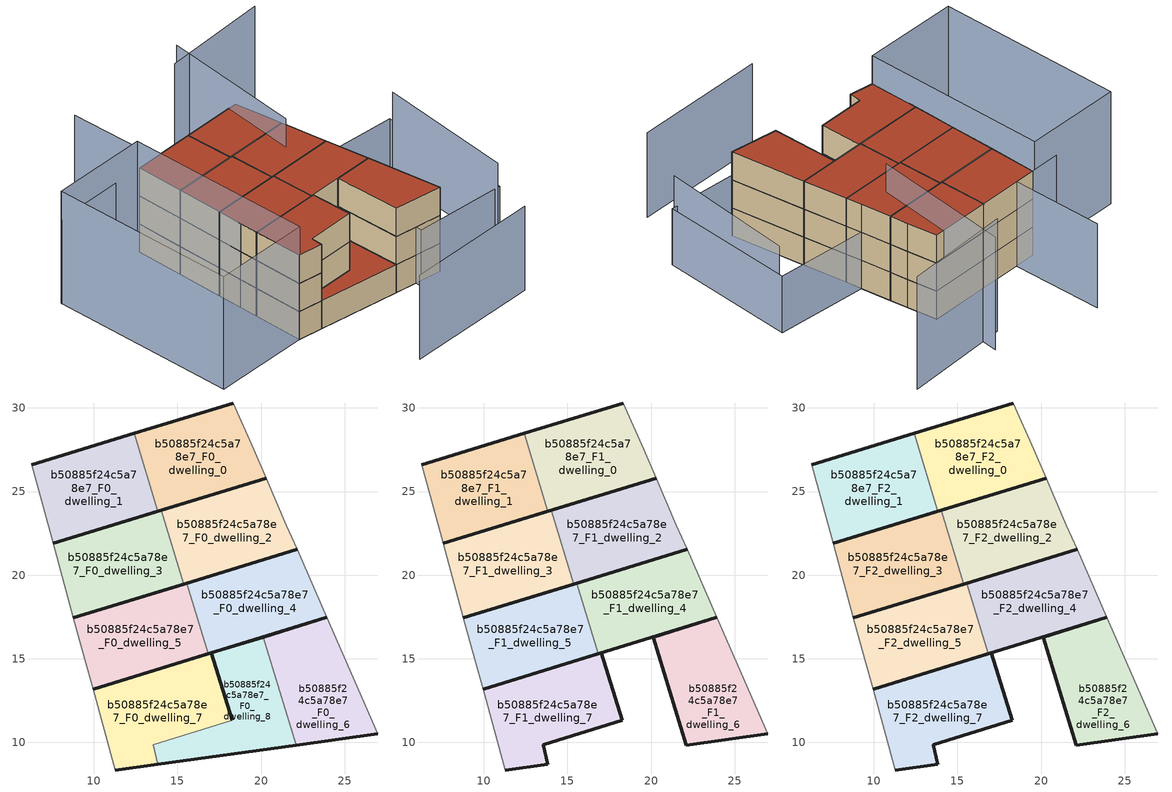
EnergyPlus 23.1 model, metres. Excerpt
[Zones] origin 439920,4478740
b50885f24c5a78e7_F0_dwelling_0
 floor ground (EU_floor_Construction): 20.29,25.8 19.55,27.53 18.34,30.29 12.41,28.48 13.83,23.83 z0
 wall outside (EU_wall_Construction): 20.29,25.8 13.83,23.83 / 12.41,28.48 18.34,30.29 z0:3
 wall adiabatic (EU_wall_Construction): 18.34,30.29 19.55,27.53 20.29,25.8 z0:3
 wall to b50885f24c5a78e7_F0_dwelling_1 (EU_wall_Construction): 13.83,23.83 12.41,28.48 z0:3
b50885f24c5a78e7_F0_dwelling_1
 floor ground (EU_floor_Construction): 13.83,23.83 12.41,28.48 6.28,26.6 7.56,21.91 z0
 wall outside (EU_wall_Construction): 13.83,23.83 7.56,21.91 / 6.28,26.6 12.41,28.48 z0:3
 wall adiabatic (EU_wall_Construction): 7.56,21.91 6.28,26.6 z0:3
b50885f24c5a78e7_F0_dwelling_2
 floor ground (EU_floor_Construction): 22.15,21.53 21.51,22.98 20.29,25.8 14.02,23.88 15.37,19.46 z0
 wall outside (EU_wall_Construction): 22.15,21.53 15.37,19.46 / 14.02,23.88 20.29,25.8 z0:3
 wall adiabatic (EU_wall_Construction): 20.29,25.8 21.51,22.98 22.15,21.53 z0:3
 wall to b50885f24c5a78e7_F0_dwelling_3 (EU_wall_Construction): 15.37,19.46 14.02,23.88 z0:3
b50885f24c5a78e7_F0_dwelling_3
 floor ground (EU_floor_Construction): 15.37,19.46 14.02,23.88 7.56,21.91 8.78,17.45 z0
 wall outside (EU_wall_Construction): 15.37,19.46 8.78,17.45 / 7.56,21.91 14.02,23.88 z0:3
 wall adiabatic (EU_wall_Construction): 8.78,17.45 7.56,21.91 z0:3
b50885f24c5a78e7_F0_dwelling_4
 floor ground (EU_floor_Construction): 23.93,17.47 22.15,21.53 15.56,19.52 16.85,15.3 z0
 wall outside (EU_wall_Construction): 23.93,17.47 16.85,15.3 / 15.56,19.52 22.15,21.53 z0:3
 wall to b50885f24c5a78e7_F0_dwelling_5 (EU_wall_Construction): 16.85,15.3 15.56,19.52 z0:3
 wall adiabatic (EU_wall_Construction): 22.15,21.53 23.93,17.47 z0:3
b50885f24c5a78e7_F0_dwelling_5
 floor ground (EU_floor_Construction): 16.85,15.3 15.56,19.52 8.78,17.45 9.46,14.97 9.95,13.19 z0
 wall outside (EU_wall_Construction): 16.85,15.3 9.95,13.19 / 8.78,17.45 15.56,19.52 z0:3
 wall adiabatic (EU_wall_Construction): 9.95,13.19 9.46,14.97 8.78,17.45 z0:3
b50885f24c5a78e7_F0_dwelling_6
 floor ground (EU_floor_Construction): 26.98,10.51 23.93,17.47 20.11,16.3 22.09,9.83 z0
 wall outside (EU_wall_Construction): 26.98,10.51 22.09,9.83 / 20.11,16.3 23.93,17.47 z0:3
 wall to b50885f24c5a78e7_F0_dwelling_8 (EU_wall_Construction): 22.09,9.83 20.11,16.3 z0:3
 wall adiabatic (EU_wall_Construction): 23.93,17.47 26.98,10.51 z0:3
b50885f24c5a78e7_F0_dwelling_7
 floor ground (EU_floor_Construction): 18.27,11.31 17.03,15.36 9.95,13.19 11.29,8.35 13.81,8.69 13.55,9.87 z0
 wall outside (EU_wall_Construction): 13.81,8.69 11.29,8.35 / 9.95,13.19 17.03,15.36 18.27,11.31 z0:3
 wall adiabatic (EU_wall_Construction): 11.29,8.35 9.95,13.19 z0:3
 wall to b50885f24c5a78e7_F0_dwelling_8 (EU_wall_Construction): 18.27,11.31 13.55,9.87 13.81,8.69 z0:3
b50885f24c5a78e7_F0_dwelling_8
 floor ground (EU_floor_Construction): 22.09,9.83 20.11,16.3 17.03,15.36 18.27,11.32 18.27,11.31 13.55,9.87 13.81,8.69 13.81,8.7 z0
 wall outside (EU_wall_Construction): 18.27,11.31 18.27,11.32 17.03,15.36 20.11,16.3 / 22.09,9.83 13.81,8.7 13.81,8.69 z0:3
 roof outside (EU_roof_Construction): 20.11,16.3 22.09,9.83 13.81,8.7 13.81,8.69 13.55,9.87 18.27,11.31 18.27,11.32 17.03,15.36 z3
b50885f24c5a78e7_F1_dwelling_0
 floor to b50885f24c5a78e7_F0_dwelling_0 (EU_floor_Construction): 20.29,25.8 19.55,27.53 18.34,30.29 12.41,28.48 13.83,23.83 z3
 wall outside (EU_wall_Construction): 20.29,25.8 13.83,23.83 / 12.41,28.48 18.34,30.29 z3:6
 wall adiabatic (EU_wall_Construction): 18.34,30.29 19.55,27.53 20.29,25.8 z3:6
 wall to b50885f24c5a78e7_F1_dwelling_1 (EU_wall_Construction): 13.83,23.83 12.41,28.48 z3:6
b50885f24c5a78e7_F1_dwelling_1
 floor to b50885f24c5a78e7_F0_dwelling_1 (EU_floor_Construction): 13.83,23.83 12.41,28.48 6.28,26.6 7.56,21.91 z3
 wall outside (EU_wall_Construction): 13.83,23.83 7.56,21.91 / 6.28,26.6 12.41,28.48 z3:6
 wall adiabatic (EU_wall_Construction): 7.56,21.91 6.28,26.6 z3:6
b50885f24c5a78e7_F1_dwelling_2
 floor to b50885f24c5a78e7_F0_dwelling_2 (EU_floor_Construction): 22.15,21.53 21.51,22.98 20.29,25.8 14.02,23.88 15.37,19.46 z3
 wall outside (EU_wall_Construction): 22.15,21.53 15.37,19.46 / 14.02,23.88 20.29,25.8 z3:6
 wall adiabatic (EU_wall_Construction): 20.29,25.8 21.51,22.98 22.15,21.53 z3:6
 wall to b50885f24c5a78e7_F1_dwelling_3 (EU_wall_Construction): 15.37,19.46 14.02,23.88 z3:6
b50885f24c5a78e7_F1_dwelling_3
 floor to b50885f24c5a78e7_F0_dwelling_3 (EU_floor_Construction): 15.37,19.46 14.02,23.88 7.56,21.91 8.78,17.45 z3
 wall outside (EU_wall_Construction): 15.37,19.46 8.78,17.45 / 7.56,21.91 14.02,23.88 z3:6
 wall adiabatic (EU_wall_Construction): 8.78,17.45 7.56,21.91 z3:6
b50885f24c5a78e7_F1_dwelling_4
 floor to b50885f24c5a78e7_F0_dwelling_4 (EU_floor_Construction): 23.93,17.47 22.15,21.53 15.56,19.52 16.85,15.3 z3
 wall outside (EU_wall_Construction): 23.93,17.47 16.85,15.3 / 15.56,19.52 22.15,21.53 z3:6
 wall to b50885f24c5a78e7_F1_dwelling_5 (EU_wall_Construction): 16.85,15.3 15.56,19.52 z3:6
 wall adiabatic (EU_wall_Construction): 22.15,21.53 23.93,17.47 z3:6
b50885f24c5a78e7_F1_dwelling_5
 floor to b50885f24c5a78e7_F0_dwelling_5 (EU_floor_Construction): 16.85,15.3 15.56,19.52 8.78,17.45 9.46,14.97 9.95,13.19 z3
 wall outside (EU_wall_Construction): 16.85,15.3 9.95,13.19 / 8.78,17.45 15.56,19.52 z3:6
 wall adiabatic (EU_wall_Construction): 9.95,13.19 9.46,14.97 8.78,17.45 z3:6
b50885f24c5a78e7_F1_dwelling_6
 floor to b50885f24c5a78e7_F0_dwelling_6 (EU_floor_Construction): 26.98,10.51 23.93,17.47 20.11,16.3 22.09,9.83 z3
 wall outside (EU_wall_Construction): 26.98,10.51 22.09,9.83 20.11,16.3 23.93,17.47 z3:6
 wall adiabatic (EU_wall_Construction): 23.93,17.47 26.98,10.51 z3:6
b50885f24c5a78e7_F1_dwelling_7
 floor to b50885f24c5a78e7_F0_dwelling_7 (EU_floor_Construction): 18.27,11.31 17.03,15.36 9.95,13.19 11.29,8.35 13.81,8.69 13.55,9.87 z3
 wall outside (EU_wall_Construction): 9.95,13.19 17.03,15.36 18.27,11.31 13.55,9.87 13.81,8.69 11.29,8.35 z3:6
 wall adiabatic (EU_wall_Construction): 11.29,8.35 9.95,13.19 z3:6
b50885f24c5a78e7_F2_dwelling_0
 floor to b50885f24c5a78e7_F1_dwelling_0 (EU_floor_Construction): 20.29,25.8 19.55,27.53 18.34,30.29 12.41,28.48 13.83,23.83 z6
 wall outside (EU_wall_Construction): 20.29,25.8 13.83,23.83 / 12.41,28.48 18.34,30.29 z6:9
 wall adiabatic (EU_wall_Construction): 18.34,30.29 19.55,27.53 20.29,25.8 z6:9
 wall to b50885f24c5a78e7_F2_dwelling_1 (EU_wall_Construction): 13.83,23.83 12.41,28.48 z6:9
 roof outside (EU_roof_Construction): 18.34,30.29 19.55,27.53 20.29,25.8 13.83,23.83 12.41,28.48 z9
b50885f24c5a78e7_F2_dwelling_1
 floor to b50885f24c5a78e7_F1_dwelling_1 (EU_floor_Construction): 13.83,23.83 12.41,28.48 6.28,26.6 7.56,21.91 z6
 wall outside (EU_wall_Construction): 13.83,23.83 7.56,21.91 / 6.28,26.6 12.41,28.48 z6:9
 wall adiabatic (EU_wall_Construction): 7.56,21.91 6.28,26.6 z6:9
 roof outside (EU_roof_Construction): 12.41,28.48 13.83,23.83 7.56,21.91 6.28,26.6 z9
b50885f24c5a78e7_F2_dwelling_2
 floor to b50885f24c5a78e7_F1_dwelling_2 (EU_floor_Construction): 22.15,21.53 21.51,22.98 20.29,25.8 14.02,23.88 15.37,19.46 z6
 wall outside (EU_wall_Construction): 22.15,21.53 15.37,19.46 / 14.02,23.88 20.29,25.8 z6:9
 wall adiabatic (EU_wall_Construction): 20.29,25.8 21.51,22.98 22.15,21.53 z6:9
 wall to b50885f24c5a78e7_F2_dwelling_3 (EU_wall_Construction): 15.37,19.46 14.02,23.88 z6:9
 roof outside (EU_roof_Construction): 20.29,25.8 21.51,22.98 22.15,21.53 15.37,19.46 14.02,23.88 z9
b50885f24c5a78e7_F2_dwelling_3
 floor to b50885f24c5a78e7_F1_dwelling_3 (EU_floor_Construction): 15.37,19.46 14.02,23.88 7.56,21.91 8.78,17.45 z6
 wall outside (EU_wall_Construction): 15.37,19.46 8.78,17.45 / 7.56,21.91 14.02,23.88 z6:9
 wall adiabatic (EU_wall_Construction): 8.78,17.45 7.56,21.91 z6:9
 roof outside (EU_roof_Construction): 14.02,23.88 15.37,19.46 8.78,17.45 7.56,21.91 z9
b50885f24c5a78e7_F2_dwelling_4
 floor to b50885f24c5a78e7_F1_dwelling_4 (EU_floor_Construction): 23.93,17.47 22.15,21.53 15.56,19.52 16.85,15.3 z6
 wall outside (EU_wall_Construction): 23.93,17.47 16.85,15.3 / 15.56,19.52 22.15,21.53 z6:9
 wall to b50885f24c5a78e7_F2_dwelling_5 (EU_wall_Construction): 16.85,15.3 15.56,19.52 z6:9
 wall adiabatic (EU_wall_Construction): 22.15,21.53 23.93,17.47 z6:9
 roof outside (EU_roof_Construction): 22.15,21.53 23.93,17.47 16.85,15.3 15.56,19.52 z9
b50885f24c5a78e7_F2_dwelling_5
 floor to b50885f24c5a78e7_F1_dwelling_5 (EU_floor_Construction): 16.85,15.3 15.56,19.52 8.78,17.45 9.46,14.97 9.95,13.19 z6
 wall outside (EU_wall_Construction): 16.85,15.3 9.95,13.19 / 8.78,17.45 15.56,19.52 z6:9
 wall adiabatic (EU_wall_Construction): 9.95,13.19 9.46,14.97 8.78,17.45 z6:9
 roof outside (EU_roof_Construction): 15.56,19.52 16.85,15.3 9.95,13.19 9.46,14.97 8.78,17.45 z9
b50885f24c5a78e7_F2_dwelling_6
 floor to b50885f24c5a78e7_F1_dwelling_6 (EU_floor_Construction): 26.98,10.51 23.93,17.47 20.11,16.3 22.09,9.83 z6
 wall outside (EU_wall_Construction): 26.98,10.51 22.09,9.83 20.11,16.3 23.93,17.47 z6:9
 wall adiabatic (EU_wall_Construction): 23.93,17.47 26.98,10.51 z6:9
 roof outside (EU_roof_Construction): 23.93,17.47 26.98,10.51 22.09,9.83 20.11,16.3 z9
b50885f24c5a78e7_F2_dwelling_7
 floor to b50885f24c5a78e7_F1_dwelling_7 (EU_floor_Construction): 18.27,11.31 17.03,15.36 9.95,13.19 11.29,8.35 13.81,8.69 13.55,9.87 z6
 wall outside (EU_wall_Construction): 9.95,13.19 17.03,15.36 18.27,11.31 13.55,9.87 13.81,8.69 11.29,8.35 z6:9
 wall adiabatic (EU_wall_Construction): 11.29,8.35 9.95,13.19 z6:9
 roof outside (EU_roof_Construction): 17.03,15.36 18.27,11.31 13.55,9.87 13.81,8.69 11.29,8.35 9.95,13.19 z9
shading: 33.07,10.92 30.78,24.55 / 18.65,0.42 31.74,4.3 / 5.6,36.12 8.33,27.23 / 8.33,27.23 -3.4,23.63 z0:9; 18.69,22.56 16.36,36.75 / 25.14,38.13 14.78,34.48 / 1.92,5.58 -3.43,23.7 / -3.43,23.7 6.06,26.5 / 6.06,26.5 11.4,8.38 / 11.4,8.38 1.92,5.58 z0:12; 30.7,24.94 33.58,11.45 / 33.58,11.45 24.39,9.49 / 24.39,9.49 21.51,22.98 / 21.51,22.98 30.7,24.94 z0:6
[Building]
EU S2 Campaign: North Axis=0; Terrain=City; Solar Distribution=FullExterior
[Site:Location]
Madrid: Latitude=40.5; Longitude=-3.5; Time Zone=1; Elevation=609
[SizingPeriod:WeatherFileDays]
AnnualSizingPeriod: Begin Month=1; Begin Day of Month=1; End Month=12; End Day of Month=31; Day of Week for Start Day=Monday; Use Weather File Daylight Saving Period=No; Use Weather File Rain and Snow Indicators=No
[MATERIAL]
EU_InternalMass_Material: Roughness=MediumRough; Thickness=0.1; Conductivity=1; Density=1800; Specific Heat=900; Thermal Absorptance=0.9; Solar Absorptance=0.7; Visible Absorptance=0.7
[MATERIAL:NOMASS] Roughness=MediumRough; Thermal Absorptance=0.9; Solar Absorptance=0.7; Visible Absorptance=0.7
Name | Thermal Resistance
EU_wall_NoMass | 0.419739
EU_roof_NoMass | 0.352165
EU_floor_NoMass | 0.608284
[CONSTRUCTION]
EU_wall_Construction: EU_wall_NoMass
EU_roof_Construction: EU_roof_NoMass
EU_floor_Construction: EU_floor_NoMass
EU_InternalMass_Construction: EU_InternalMass_Material
[ZONE] Type=1; Multiplier=1; Ceiling Height=autocalculate; Floor Area=autocalculate; Part of Total Floor Area=Yes
Name | Volume
b50885f24c5a78e7_F0_dwelling_0; b50885f24c5a78e7_F1_dwelling_0; b50885f24c5a78e7_F2_dwelling_0 | 94.6278
b50885f24c5a78e7_F0_dwelling_1; b50885f24c5a78e7_F1_dwelling_1; b50885f24c5a78e7_F2_dwelling_1 | 94.6322
b50885f24c5a78e7_F0_dwelling_2; b50885f24c5a78e7_F1_dwelling_2; b50885f24c5a78e7_F2_dwelling_2 | 94.6187
b50885f24c5a78e7_F0_dwelling_3; b50885f24c5a78e7_F1_dwelling_3; b50885f24c5a78e7_F2_dwelling_3 | 94.6392
b50885f24c5a78e7_F0_dwelling_4; b50885f24c5a78e7_F1_dwelling_4; b50885f24c5a78e7_F2_dwelling_4 | 94.6436
b50885f24c5a78e7_F0_dwelling_5; b50885f24c5a78e7_F1_dwelling_5; b50885f24c5a78e7_F2_dwelling_5 | 94.6545
b50885f24c5a78e7_F0_dwelling_6; b50885f24c5a78e7_F1_dwelling_6; b50885f24c5a78e7_F2_dwelling_6 | 94.6282
b50885f24c5a78e7_F0_dwelling_7; b50885f24c5a78e7_F1_dwelling_7; b50885f24c5a78e7_F2_dwelling_7 | 102.3
b50885f24c5a78e7_F0_dwelling_8 | 86.9319
[INTERNALMASS] Construction=EU_InternalMass_Construction
Name | Zone or ZoneList | Surface Area
b50885f24c5a78e7_F0_dwelling_0_EU_InternalMass | b50885f24c5a78e7_F0_dwelling_0 | 31.5429
b50885f24c5a78e7_F0_dwelling_1_EU_InternalMass | b50885f24c5a78e7_F0_dwelling_1 | 31.545
b50885f24c5a78e7_F0_dwelling_2_EU_InternalMass | b50885f24c5a78e7_F0_dwelling_2 | 31.5389
b50885f24c5a78e7_F0_dwelling_3_EU_InternalMass | b50885f24c5a78e7_F0_dwelling_3 | 31.5464
b50885f24c5a78e7_F0_dwelling_4_EU_InternalMass | b50885f24c5a78e7_F0_dwelling_4 | 31.5477
b50885f24c5a78e7_F0_dwelling_5_EU_InternalMass | b50885f24c5a78e7_F0_dwelling_5 | 31.5511
b50885f24c5a78e7_F0_dwelling_6_EU_InternalMass | b50885f24c5a78e7_F0_dwelling_6 | 31.5417
b50885f24c5a78e7_F0_dwelling_7_EU_InternalMass | b50885f24c5a78e7_F0_dwelling_7 | 34.0995
b50885f24c5a78e7_F0_dwelling_8_EU_InternalMass | b50885f24c5a78e7_F0_dwelling_8 | 28.9772
b50885f24c5a78e7_F1_dwelling_0_EU_InternalMass | b50885f24c5a78e7_F1_dwelling_0 | 35.4853
b50885f24c5a78e7_F1_dwelling_1_EU_InternalMass | b50885f24c5a78e7_F1_dwelling_1 | 35.4857
b50885f24c5a78e7_F1_dwelling_2_EU_InternalMass | b50885f24c5a78e7_F1_dwelling_2 | 35.4893
b50885f24c5a78e7_F1_dwelling_3_EU_InternalMass | b50885f24c5a78e7_F1_dwelling_3 | 35.4896
b50885f24c5a78e7_F1_dwelling_4_EU_InternalMass | b50885f24c5a78e7_F1_dwelling_4 | 35.4865
b50885f24c5a78e7_F1_dwelling_5_EU_InternalMass | b50885f24c5a78e7_F1_dwelling_5 | 35.4865
b50885f24c5a78e7_F1_dwelling_6_EU_InternalMass | b50885f24c5a78e7_F1_dwelling_6 | 35.4871
b50885f24c5a78e7_F1_dwelling_7_EU_InternalMass | b50885f24c5a78e7_F1_dwelling_7 | 35.4819
b50885f24c5a78e7_F2_dwelling_0_EU_InternalMass | b50885f24c5a78e7_F2_dwelling_0 | 35.4853
b50885f24c5a78e7_F2_dwelling_1_EU_InternalMass | b50885f24c5a78e7_F2_dwelling_1 | 35.4857
b50885f24c5a78e7_F2_dwelling_2_EU_InternalMass | b50885f24c5a78e7_F2_dwelling_2 | 35.4893
b50885f24c5a78e7_F2_dwelling_3_EU_InternalMass | b50885f24c5a78e7_F2_dwelling_3 | 35.4896
b50885f24c5a78e7_F2_dwelling_4_EU_InternalMass | b50885f24c5a78e7_F2_dwelling_4 | 35.4865
b50885f24c5a78e7_F2_dwelling_5_EU_InternalMass | b50885f24c5a78e7_F2_dwelling_5 | 35.4865
b50885f24c5a78e7_F2_dwelling_6_EU_InternalMass | b50885f24c5a78e7_F2_dwelling_6 | 35.4871
b50885f24c5a78e7_F2_dwelling_7_EU_InternalMass | b50885f24c5a78e7_F2_dwelling_7 | 35.4819
[OTHEREQUIPMENT] Fuel Type=Electricity; Design Level Calculation Method=Watts/Area; Power per Zone Floor Area=1; Fraction Latent=0; Fraction Radiant=0; Fraction Lost=0; Carbon Dioxide Generation Rate=0; EndUse Subcategory=EU_Step8_InternalGains
Name | Zone or ZoneList or Space or SpaceList | Schedule
EU_Step8_InternalGain_b50885f24c5a78e7_F0_dwelling_0_f000 | b50885f24c5a78e7_F0_dwelling_0 | EU_Step8_GainSchedule_b50885f24c5a78e7_F0_dwelling_0_f000
EU_Step8_InternalGain_b50885f24c5a78e7_F0_dwelling_1_f000 | b50885f24c5a78e7_F0_dwelling_1 | EU_Step8_GainSchedule_b50885f24c5a78e7_F0_dwelling_1_f000
EU_Step8_InternalGain_b50885f24c5a78e7_F0_dwelling_2_f000 | b50885f24c5a78e7_F0_dwelling_2 | EU_Step8_GainSchedule_b50885f24c5a78e7_F0_dwelling_2_f000
EU_Step8_InternalGain_b50885f24c5a78e7_F0_dwelling_3_f000 | b50885f24c5a78e7_F0_dwelling_3 | EU_Step8_GainSchedule_b50885f24c5a78e7_F0_dwelling_3_f000
EU_Step8_InternalGain_b50885f24c5a78e7_F0_dwelling_4_f000 | b50885f24c5a78e7_F0_dwelling_4 | EU_Step8_GainSchedule_b50885f24c5a78e7_F0_dwelling_4_f000
EU_Step8_InternalGain_b50885f24c5a78e7_F0_dwelling_5_f000 | b50885f24c5a78e7_F0_dwelling_5 | EU_Step8_GainSchedule_b50885f24c5a78e7_F0_dwelling_5_f000
EU_Step8_InternalGain_b50885f24c5a78e7_F0_dwelling_6_f000 | b50885f24c5a78e7_F0_dwelling_6 | EU_Step8_GainSchedule_b50885f24c5a78e7_F0_dwelling_6_f000
EU_Step8_InternalGain_b50885f24c5a78e7_F0_dwelling_7_f000 | b50885f24c5a78e7_F0_dwelling_7 | EU_Step8_GainSchedule_b50885f24c5a78e7_F0_dwelling_7_f000
EU_Step8_InternalGain_b50885f24c5a78e7_F0_dwelling_8_f000 | b50885f24c5a78e7_F0_dwelling_8 | EU_Step8_GainSchedule_b50885f24c5a78e7_F0_dwelling_8_f000
EU_Step8_InternalGain_b50885f24c5a78e7_F1_dwelling_0_f000 | b50885f24c5a78e7_F1_dwelling_0 | EU_Step8_GainSchedule_b50885f24c5a78e7_F1_dwelling_0_f000
EU_Step8_InternalGain_b50885f24c5a78e7_F1_dwelling_1_f000 | b50885f24c5a78e7_F1_dwelling_1 | EU_Step8_GainSchedule_b50885f24c5a78e7_F1_dwelling_1_f000
EU_Step8_InternalGain_b50885f24c5a78e7_F1_dwelling_2_f000 | b50885f24c5a78e7_F1_dwelling_2 | EU_Step8_GainSchedule_b50885f24c5a78e7_F1_dwelling_2_f000
EU_Step8_InternalGain_b50885f24c5a78e7_F1_dwelling_3_f000 | b50885f24c5a78e7_F1_dwelling_3 | EU_Step8_GainSchedule_b50885f24c5a78e7_F1_dwelling_3_f000
EU_Step8_InternalGain_b50885f24c5a78e7_F1_dwelling_4_f000 | b50885f24c5a78e7_F1_dwelling_4 | EU_Step8_GainSchedule_b50885f24c5a78e7_F1_dwelling_4_f000
EU_Step8_InternalGain_b50885f24c5a78e7_F1_dwelling_5_f000 | b50885f24c5a78e7_F1_dwelling_5 | EU_Step8_GainSchedule_b50885f24c5a78e7_F1_dwelling_5_f000
EU_Step8_InternalGain_b50885f24c5a78e7_F1_dwelling_6_f000 | b50885f24c5a78e7_F1_dwelling_6 | EU_Step8_GainSchedule_b50885f24c5a78e7_F1_dwelling_6_f000
EU_Step8_InternalGain_b50885f24c5a78e7_F1_dwelling_7_f000 | b50885f24c5a78e7_F1_dwelling_7 | EU_Step8_GainSchedule_b50885f24c5a78e7_F1_dwelling_7_f000
EU_Step8_InternalGain_b50885f24c5a78e7_F2_dwelling_0_f000 | b50885f24c5a78e7_F2_dwelling_0 | EU_Step8_GainSchedule_b50885f24c5a78e7_F2_dwelling_0_f000
EU_Step8_InternalGain_b50885f24c5a78e7_F2_dwelling_1_f000 | b50885f24c5a78e7_F2_dwelling_1 | EU_Step8_GainSchedule_b50885f24c5a78e7_F2_dwelling_1_f000
EU_Step8_InternalGain_b50885f24c5a78e7_F2_dwelling_2_f000 | b50885f24c5a78e7_F2_dwelling_2 | EU_Step8_GainSchedule_b50885f24c5a78e7_F2_dwelling_2_f000
EU_Step8_InternalGain_b50885f24c5a78e7_F2_dwelling_3_f000 | b50885f24c5a78e7_F2_dwelling_3 | EU_Step8_GainSchedule_b50885f24c5a78e7_F2_dwelling_3_f000
EU_Step8_InternalGain_b50885f24c5a78e7_F2_dwelling_4_f000 | b50885f24c5a78e7_F2_dwelling_4 | EU_Step8_GainSchedule_b50885f24c5a78e7_F2_dwelling_4_f000
EU_Step8_InternalGain_b50885f24c5a78e7_F2_dwelling_5_f000 | b50885f24c5a78e7_F2_dwelling_5 | EU_Step8_GainSchedule_b50885f24c5a78e7_F2_dwelling_5_f000
EU_Step8_InternalGain_b50885f24c5a78e7_F2_dwelling_6_f000 | b50885f24c5a78e7_F2_dwelling_6 | EU_Step8_GainSchedule_b50885f24c5a78e7_F2_dwelling_6_f000
EU_Step8_InternalGain_b50885f24c5a78e7_F2_dwelling_7_f000 | b50885f24c5a78e7_F2_dwelling_7 | EU_Step8_GainSchedule_b50885f24c5a78e7_F2_dwelling_7_f000
[ZONEVENTILATION:DESIGNFLOWRATE] Schedule=EU_AlwaysOn; Design Flow Rate Calculation Method=AirChanges/Hour; Air Changes per Hour=0.703302; Ventilation Type=Natural; Fan Pressure Rise=0; Fan Total Efficiency=1; Constant Term Coefficient=1; Temperature Term Coefficient=0; Velocity Term Coefficient=0; Velocity Squared Term Coefficient=0; Minimum Indoor Temperature=-100; Maximum Indoor Temperature=100; Delta Temperature=-100; Minimum Outdoor Temperature=-100; Maximum Outdoor Temperature=100; Maximum Wind Speed=40
Name | Zone or ZoneList or Space or SpaceList
EU_ConstantAir_b50885f24c5a78e7_F0_dwelling_0 | b50885f24c5a78e7_F0_dwelling_0
EU_ConstantAir_b50885f24c5a78e7_F0_dwelling_1 | b50885f24c5a78e7_F0_dwelling_1
EU_ConstantAir_b50885f24c5a78e7_F0_dwelling_2 | b50885f24c5a78e7_F0_dwelling_2
EU_ConstantAir_b50885f24c5a78e7_F0_dwelling_3 | b50885f24c5a78e7_F0_dwelling_3
EU_ConstantAir_b50885f24c5a78e7_F0_dwelling_4 | b50885f24c5a78e7_F0_dwelling_4
EU_ConstantAir_b50885f24c5a78e7_F0_dwelling_5 | b50885f24c5a78e7_F0_dwelling_5
EU_ConstantAir_b50885f24c5a78e7_F0_dwelling_6 | b50885f24c5a78e7_F0_dwelling_6
EU_ConstantAir_b50885f24c5a78e7_F0_dwelling_7 | b50885f24c5a78e7_F0_dwelling_7
EU_ConstantAir_b50885f24c5a78e7_F0_dwelling_8 | b50885f24c5a78e7_F0_dwelling_8
EU_ConstantAir_b50885f24c5a78e7_F1_dwelling_0 | b50885f24c5a78e7_F1_dwelling_0
EU_ConstantAir_b50885f24c5a78e7_F1_dwelling_1 | b50885f24c5a78e7_F1_dwelling_1
EU_ConstantAir_b50885f24c5a78e7_F1_dwelling_2 | b50885f24c5a78e7_F1_dwelling_2
EU_ConstantAir_b50885f24c5a78e7_F1_dwelling_3 | b50885f24c5a78e7_F1_dwelling_3
EU_ConstantAir_b50885f24c5a78e7_F1_dwelling_4 | b50885f24c5a78e7_F1_dwelling_4
EU_ConstantAir_b50885f24c5a78e7_F1_dwelling_5 | b50885f24c5a78e7_F1_dwelling_5
EU_ConstantAir_b50885f24c5a78e7_F1_dwelling_6 | b50885f24c5a78e7_F1_dwelling_6
EU_ConstantAir_b50885f24c5a78e7_F1_dwelling_7 | b50885f24c5a78e7_F1_dwelling_7
EU_ConstantAir_b50885f24c5a78e7_F2_dwelling_0 | b50885f24c5a78e7_F2_dwelling_0
EU_ConstantAir_b50885f24c5a78e7_F2_dwelling_1 | b50885f24c5a78e7_F2_dwelling_1
EU_ConstantAir_b50885f24c5a78e7_F2_dwelling_2 | b50885f24c5a78e7_F2_dwelling_2
EU_ConstantAir_b50885f24c5a78e7_F2_dwelling_3 | b50885f24c5a78e7_F2_dwelling_3
EU_ConstantAir_b50885f24c5a78e7_F2_dwelling_4 | b50885f24c5a78e7_F2_dwelling_4
EU_ConstantAir_b50885f24c5a78e7_F2_dwelling_5 | b50885f24c5a78e7_F2_dwelling_5
EU_ConstantAir_b50885f24c5a78e7_F2_dwelling_6 | b50885f24c5a78e7_F2_dwelling_6
EU_ConstantAir_b50885f24c5a78e7_F2_dwelling_7 | b50885f24c5a78e7_F2_dwelling_7
[HVACTEMPLATE:THERMOSTAT] Constant Heating Setpoint=20; Constant Cooling Setpoint=50
EU_HeatOnly_b50885f24c5a78e7_F0_dwelling_0; EU_HeatOnly_b50885f24c5a78e7_F0_dwelling_1; EU_HeatOnly_b50885f24c5a78e7_F0_dwelling_2; EU_HeatOnly_b50885f24c5a78e7_F0_dwelling_3; EU_HeatOnly_b50885f24c5a78e7_F0_dwelling_4; EU_HeatOnly_b50885f24c5a78e7_F0_dwelling_5; EU_HeatOnly_b50885f24c5a78e7_F0_dwelling_6; EU_HeatOnly_b50885f24c5a78e7_F0_dwelling_7; EU_HeatOnly_b50885f24c5a78e7_F0_dwelling_8; EU_HeatOnly_b50885f24c5a78e7_F1_dwelling_0; EU_HeatOnly_b50885f24c5a78e7_F1_dwelling_1; EU_HeatOnly_b50885f24c5a78e7_F1_dwelling_2; EU_HeatOnly_b50885f24c5a78e7_F1_dwelling_3; EU_HeatOnly_b50885f24c5a78e7_F1_dwelling_4; EU_HeatOnly_b50885f24c5a78e7_F1_dwelling_5; EU_HeatOnly_b50885f24c5a78e7_F1_dwelling_6; EU_HeatOnly_b50885f24c5a78e7_F1_dwelling_7; EU_HeatOnly_b50885f24c5a78e7_F2_dwelling_0; EU_HeatOnly_b50885f24c5a78e7_F2_dwelling_1; EU_HeatOnly_b50885f24c5a78e7_F2_dwelling_2; EU_HeatOnly_b50885f24c5a78e7_F2_dwelling_3; EU_HeatOnly_b50885f24c5a78e7_F2_dwelling_4; EU_HeatOnly_b50885f24c5a78e7_F2_dwelling_5; EU_HeatOnly_b50885f24c5a78e7_F2_dwelling_6; EU_HeatOnly_b50885f24c5a78e7_F2_dwelling_7
[HVACTEMPLATE:ZONE:IDEALLOADSAIRSYSTEM] System Availability Schedule=EU_AlwaysOn; Maximum Heating Supply Air Temperature=50; Minimum Cooling Supply Air Temperature=13; Maximum Heating Supply Air Humidity Ratio=0.0156; Minimum Cooling Supply Air Humidity Ratio=0.0077; Heating Limit=NoLimit; Cooling Limit=NoLimit; Heating Availability Schedule=EU_AlwaysOn; Cooling Availability Schedule=EU_CoolingOff; Dehumidification Control Type=ConstantSensibleHeatRatio; Cooling Sensible Heat Ratio=0.7; Dehumidification Setpoint=60; Humidification Control Type=None; Humidification Setpoint=30; Outdoor Air Method=None; Outdoor Air Flow Rate per Person=0.00944; Outdoor Air Flow Rate per Zone Floor Area=0; Outdoor Air Flow Rate per Zone=0; Demand Controlled Ventilation Type=None; Outdoor Air Economizer Type=NoEconomizer; Heat Recovery Type=None; Sensible Heat Recovery Effectiveness=0.7; Latent Heat Recovery Effectiveness=0.65
Name | Template Thermostat
b50885f24c5a78e7_F0_dwelling_0 | EU_HeatOnly_b50885f24c5a78e7_F0_dwelling_0
b50885f24c5a78e7_F0_dwelling_1 | EU_HeatOnly_b50885f24c5a78e7_F0_dwelling_1
b50885f24c5a78e7_F0_dwelling_2 | EU_HeatOnly_b50885f24c5a78e7_F0_dwelling_2
b50885f24c5a78e7_F0_dwelling_3 | EU_HeatOnly_b50885f24c5a78e7_F0_dwelling_3
b50885f24c5a78e7_F0_dwelling_4 | EU_HeatOnly_b50885f24c5a78e7_F0_dwelling_4
b50885f24c5a78e7_F0_dwelling_5 | EU_HeatOnly_b50885f24c5a78e7_F0_dwelling_5
b50885f24c5a78e7_F0_dwelling_6 | EU_HeatOnly_b50885f24c5a78e7_F0_dwelling_6
b50885f24c5a78e7_F0_dwelling_7 | EU_HeatOnly_b50885f24c5a78e7_F0_dwelling_7
b50885f24c5a78e7_F0_dwelling_8 | EU_HeatOnly_b50885f24c5a78e7_F0_dwelling_8
b50885f24c5a78e7_F1_dwelling_0 | EU_HeatOnly_b50885f24c5a78e7_F1_dwelling_0
b50885f24c5a78e7_F1_dwelling_1 | EU_HeatOnly_b50885f24c5a78e7_F1_dwelling_1
b50885f24c5a78e7_F1_dwelling_2 | EU_HeatOnly_b50885f24c5a78e7_F1_dwelling_2
b50885f24c5a78e7_F1_dwelling_3 | EU_HeatOnly_b50885f24c5a78e7_F1_dwelling_3
b50885f24c5a78e7_F1_dwelling_4 | EU_HeatOnly_b50885f24c5a78e7_F1_dwelling_4
b50885f24c5a78e7_F1_dwelling_5 | EU_HeatOnly_b50885f24c5a78e7_F1_dwelling_5
b50885f24c5a78e7_F1_dwelling_6 | EU_HeatOnly_b50885f24c5a78e7_F1_dwelling_6
b50885f24c5a78e7_F1_dwelling_7 | EU_HeatOnly_b50885f24c5a78e7_F1_dwelling_7
b50885f24c5a78e7_F2_dwelling_0 | EU_HeatOnly_b50885f24c5a78e7_F2_dwelling_0
b50885f24c5a78e7_F2_dwelling_1 | EU_HeatOnly_b50885f24c5a78e7_F2_dwelling_1
b50885f24c5a78e7_F2_dwelling_2 | EU_HeatOnly_b50885f24c5a78e7_F2_dwelling_2
b50885f24c5a78e7_F2_dwelling_3 | EU_HeatOnly_b50885f24c5a78e7_F2_dwelling_3
b50885f24c5a78e7_F2_dwelling_4 | EU_HeatOnly_b50885f24c5a78e7_F2_dwelling_4
b50885f24c5a78e7_F2_dwelling_5 | EU_HeatOnly_b50885f24c5a78e7_F2_dwelling_5
b50885f24c5a78e7_F2_dwelling_6 | EU_HeatOnly_b50885f24c5a78e7_F2_dwelling_6
b50885f24c5a78e7_F2_dwelling_7 | EU_HeatOnly_b50885f24c5a78e7_F2_dwelling_7
[SIZING:ZONE] Zone Cooling Design Supply Air Temperature Input Method=SupplyAirTemperature; Zone Cooling Design Supply Air Temperature=13; Zone Heating Design Supply Air Temperature Input Method=SupplyAirTemperature; Zone Heating Design Supply Air Temperature=50; Zone Cooling Design Supply Air Humidity Ratio=0.008; Zone Heating Design Supply Air Humidity Ratio=0.008; Cooling Design Air Flow Method=DesignDay; Cooling Design Air Flow Rate=0; Cooling Minimum Air Flow per Zone Floor Area=0.000762; Cooling Minimum Air Flow=0; Cooling Minimum Air Flow Fraction=0.2; Heating Design Air Flow Method=DesignDay; Heating Design Air Flow Rate=0; Heating Maximum Air Flow per Zone Floor Area=0.002032; Heating Maximum Air Flow=0.141576; Heating Maximum Air Flow Fraction=0.3; Account for Dedicated Outdoor Air System=No; Dedicated Outdoor Air System Control Strategy=NeutralSupplyAir; Dedicated Outdoor Air Low Setpoint Temperature for Design=autosize; Dedicated Outdoor Air High Setpoint Temperature for Design=autosize; Zone Load Sizing Method=Sensible Load Only No Latent Load; Zone Latent Cooling Design Supply Air Humidity Ratio Input Method=HumidityRatioDifference; Zone Cooling Design Supply Air Humidity Ratio Difference=0.005; Zone Latent Heating Design Supply Air Humidity Ratio Input Method=HumidityRatioDifference; Zone Humidification Design Supply Air Humidity Ratio Difference=0.005
b50885f24c5a78e7_F0_dwelling_0; b50885f24c5a78e7_F0_dwelling_1; b50885f24c5a78e7_F0_dwelling_2; b50885f24c5a78e7_F0_dwelling_3; b50885f24c5a78e7_F0_dwelling_4; b50885f24c5a78e7_F0_dwelling_5; b50885f24c5a78e7_F0_dwelling_6; b50885f24c5a78e7_F0_dwelling_7; b50885f24c5a78e7_F0_dwelling_8; b50885f24c5a78e7_F1_dwelling_0; b50885f24c5a78e7_F1_dwelling_1; b50885f24c5a78e7_F1_dwelling_2; b50885f24c5a78e7_F1_dwelling_3; b50885f24c5a78e7_F1_dwelling_4; b50885f24c5a78e7_F1_dwelling_5; b50885f24c5a78e7_F1_dwelling_6; b50885f24c5a78e7_F1_dwelling_7; b50885f24c5a78e7_F2_dwelling_0; b50885f24c5a78e7_F2_dwelling_1; b50885f24c5a78e7_F2_dwelling_2; b50885f24c5a78e7_F2_dwelling_3; b50885f24c5a78e7_F2_dwelling_4; b50885f24c5a78e7_F2_dwelling_5; b50885f24c5a78e7_F2_dwelling_6; b50885f24c5a78e7_F2_dwelling_7
[SCHEDULE:CONSTANT]
Name | Hourly Value
EU_AlwaysOn | 1
EU_CoolingOff | 0
[SCHEDULE:FILE] Column Number=1; Rows to Skip at Top=0; Number of Hours of Data=8760; Column Separator=Comma; Interpolate to Timestep=No; Minutes per Item=60; Adjust Schedule for Daylight Savings=Yes
Name | File
EU_Step8_GainSchedule_b50885f24c5a78e7_F0_dwelling_0_f000 | ../../schedules/b50885f24c5a78e7/b50885f24c5a78e7_F0_dwelling_0_f000_gain.csv
EU_Step8_GainSchedule_b50885f24c5a78e7_F0_dwelling_1_f000 | ../../schedules/b50885f24c5a78e7/b50885f24c5a78e7_F0_dwelling_1_f000_gain.csv
EU_Step8_GainSchedule_b50885f24c5a78e7_F0_dwelling_2_f000 | ../../schedules/b50885f24c5a78e7/b50885f24c5a78e7_F0_dwelling_2_f000_gain.csv
EU_Step8_GainSchedule_b50885f24c5a78e7_F0_dwelling_3_f000 | ../../schedules/b50885f24c5a78e7/b50885f24c5a78e7_F0_dwelling_3_f000_gain.csv
EU_Step8_GainSchedule_b50885f24c5a78e7_F0_dwelling_4_f000 | ../../schedules/b50885f24c5a78e7/b50885f24c5a78e7_F0_dwelling_4_f000_gain.csv
EU_Step8_GainSchedule_b50885f24c5a78e7_F0_dwelling_5_f000 | ../../schedules/b50885f24c5a78e7/b50885f24c5a78e7_F0_dwelling_5_f000_gain.csv
EU_Step8_GainSchedule_b50885f24c5a78e7_F0_dwelling_6_f000 | ../../schedules/b50885f24c5a78e7/b50885f24c5a78e7_F0_dwelling_6_f000_gain.csv
EU_Step8_GainSchedule_b50885f24c5a78e7_F0_dwelling_7_f000 | ../../schedules/b50885f24c5a78e7/b50885f24c5a78e7_F0_dwelling_7_f000_gain.csv
EU_Step8_GainSchedule_b50885f24c5a78e7_F0_dwelling_8_f000 | ../../schedules/b50885f24c5a78e7/b50885f24c5a78e7_F0_dwelling_8_f000_gain.csv
EU_Step8_GainSchedule_b50885f24c5a78e7_F1_dwelling_0_f000 | ../../schedules/b50885f24c5a78e7/b50885f24c5a78e7_F1_dwelling_0_f000_gain.csv
EU_Step8_GainSchedule_b50885f24c5a78e7_F1_dwelling_1_f000 | ../../schedules/b50885f24c5a78e7/b50885f24c5a78e7_F1_dwelling_1_f000_gain.csv
EU_Step8_GainSchedule_b50885f24c5a78e7_F1_dwelling_2_f000 | ../../schedules/b50885f24c5a78e7/b50885f24c5a78e7_F1_dwelling_2_f000_gain.csv
EU_Step8_GainSchedule_b50885f24c5a78e7_F1_dwelling_3_f000 | ../../schedules/b50885f24c5a78e7/b50885f24c5a78e7_F1_dwelling_3_f000_gain.csv
EU_Step8_GainSchedule_b50885f24c5a78e7_F1_dwelling_4_f000 | ../../schedules/b50885f24c5a78e7/b50885f24c5a78e7_F1_dwelling_4_f000_gain.csv
EU_Step8_GainSchedule_b50885f24c5a78e7_F1_dwelling_5_f000 | ../../schedules/b50885f24c5a78e7/b50885f24c5a78e7_F1_dwelling_5_f000_gain.csv
EU_Step8_GainSchedule_b50885f24c5a78e7_F1_dwelling_6_f000 | ../../schedules/b50885f24c5a78e7/b50885f24c5a78e7_F1_dwelling_6_f000_gain.csv
EU_Step8_GainSchedule_b50885f24c5a78e7_F1_dwelling_7_f000 | ../../schedules/b50885f24c5a78e7/b50885f24c5a78e7_F1_dwelling_7_f000_gain.csv
EU_Step8_GainSchedule_b50885f24c5a78e7_F2_dwelling_0_f000 | ../../schedules/b50885f24c5a78e7/b50885f24c5a78e7_F2_dwelling_0_f000_gain.csv
EU_Step8_GainSchedule_b50885f24c5a78e7_F2_dwelling_1_f000 | ../../schedules/b50885f24c5a78e7/b50885f24c5a78e7_F2_dwelling_1_f000_gain.csv
EU_Step8_GainSchedule_b50885f24c5a78e7_F2_dwelling_2_f000 | ../../schedules/b50885f24c5a78e7/b50885f24c5a78e7_F2_dwelling_2_f000_gain.csv
EU_Step8_GainSchedule_b50885f24c5a78e7_F2_dwelling_3_f000 | ../../schedules/b50885f24c5a78e7/b50885f24c5a78e7_F2_dwelling_3_f000_gain.csv
EU_Step8_GainSchedule_b50885f24c5a78e7_F2_dwelling_4_f000 | ../../schedules/b50885f24c5a78e7/b50885f24c5a78e7_F2_dwelling_4_f000_gain.csv
EU_Step8_GainSchedule_b50885f24c5a78e7_F2_dwelling_5_f000 | ../../schedules/b50885f24c5a78e7/b50885f24c5a78e7_F2_dwelling_5_f000_gain.csv
EU_Step8_GainSchedule_b50885f24c5a78e7_F2_dwelling_6_f000 | ../../schedules/b50885f24c5a78e7/b50885f24c5a78e7_F2_dwelling_6_f000_gain.csv
EU_Step8_GainSchedule_b50885f24c5a78e7_F2_dwelling_7_f000 | ../../schedules/b50885f24c5a78e7/b50885f24c5a78e7_F2_dwelling_7_f000_gain.csv
